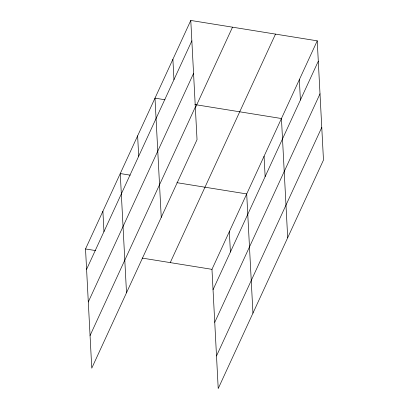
<?xml version="1.0" encoding="UTF-8"?>
<svg xmlns="http://www.w3.org/2000/svg" width="409" height="409" viewBox="0 0 409 409"><rect width="100%" height="100%" fill="white"/><g stroke="black" fill="none" stroke-linecap="round" stroke-linejoin="round"><path stroke-width="0.61" d="M190.783 20.45L197.031 139.663L91.769 368.166L85.522 248.953L190.783 20.45L317.231 40.834L323.478 160.047L218.217 388.55L211.969 269.337L317.231 40.834M86.59 269.321L191.852 40.818M88.298 301.939L193.559 73.436M90.062 335.549L195.323 107.046M195.384 107.766L232.511 27.178M170.241 262.609L275.502 34.105M213.038 289.705L318.299 61.202M214.745 322.323L320.007 93.819M216.509 355.932L321.765 127.424M164.96 99.75L154.996 98.14L161.243 217.353M194.853 104.566L281.443 118.523L287.691 237.736M130.226 175.154L120.261 173.549L126.509 292.762M176.939 182.685L246.704 193.932L252.951 313.146M85.522 248.953L95.486 250.564M142.204 258.089L211.969 269.337M299.337 79.678L300.4 100.047M264.071 156.228L265.139 176.596M229.337 231.632L230.405 252M172.889 59.295L173.958 79.663M137.629 135.844L138.692 156.212M102.889 211.254L103.958 231.617"/></g></svg>
